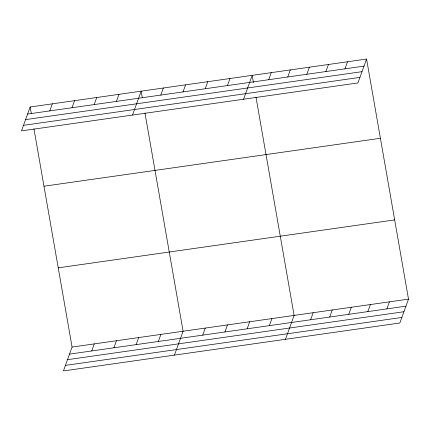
<?xml version="1.0" encoding="UTF-8"?>
<svg xmlns="http://www.w3.org/2000/svg" width="430" height="430" viewBox="0 0 430 430"><rect width="100%" height="100%" fill="white"/><g stroke="black" fill="none" stroke-linecap="round" stroke-linejoin="round"><path stroke-width="0.64" d="M30.143 107.005L21.5 130.881L357.927 82.936L366.575 59.055L30.143 107.005L31.299 113.606M49.794 110.897L52.347 103.84M71.998 107.731L74.551 100.674M94.202 104.571L96.755 97.508M116.406 101.405L118.959 94.347M132.521 115.063L141.164 91.181L142.319 97.782M160.815 95.078L163.368 88.016M33.948 128.79L72.073 347.064L63.425 370.945L399.857 322.994L408.5 299.119L366.575 59.055M183.019 91.912L185.572 84.85M91.719 350.961L94.278 343.898M205.223 88.747L207.781 81.689M113.923 347.795L116.482 340.732M227.427 85.581L229.986 78.523M136.127 344.629L138.686 337.571M243.541 99.239L252.19 75.357L253.458 82.619M158.331 341.463L160.89 334.406M268.696 79.7L271.249 72.643M174.451 355.121L183.094 331.24L144.969 112.966M287.761 76.986L290.315 69.923M202.74 335.137L205.298 328.079M306.827 74.266L309.38 67.209M224.944 331.971L227.502 324.913M325.892 71.552L328.445 64.489M247.148 328.805L249.706 321.748M344.951 68.832L347.51 61.775M269.352 325.644L271.911 318.582M285.472 339.297L294.115 315.421L255.99 97.142M310.621 319.759L313.18 312.701M329.686 317.044L332.245 309.987M348.752 314.33L351.305 307.267M367.817 311.61L370.37 304.553M386.882 308.896L389.435 301.833M27.59 114.063L364.017 66.118M25.58 119.615L362.006 71.665M23.51 125.334L359.937 77.384M43.978 186.222L380.41 138.277M58.233 267.842L394.665 219.897M72.073 347.064L408.5 299.119M69.515 354.121L405.947 306.176M67.505 359.673L403.937 311.728M65.435 365.392L401.867 317.447"/></g></svg>
